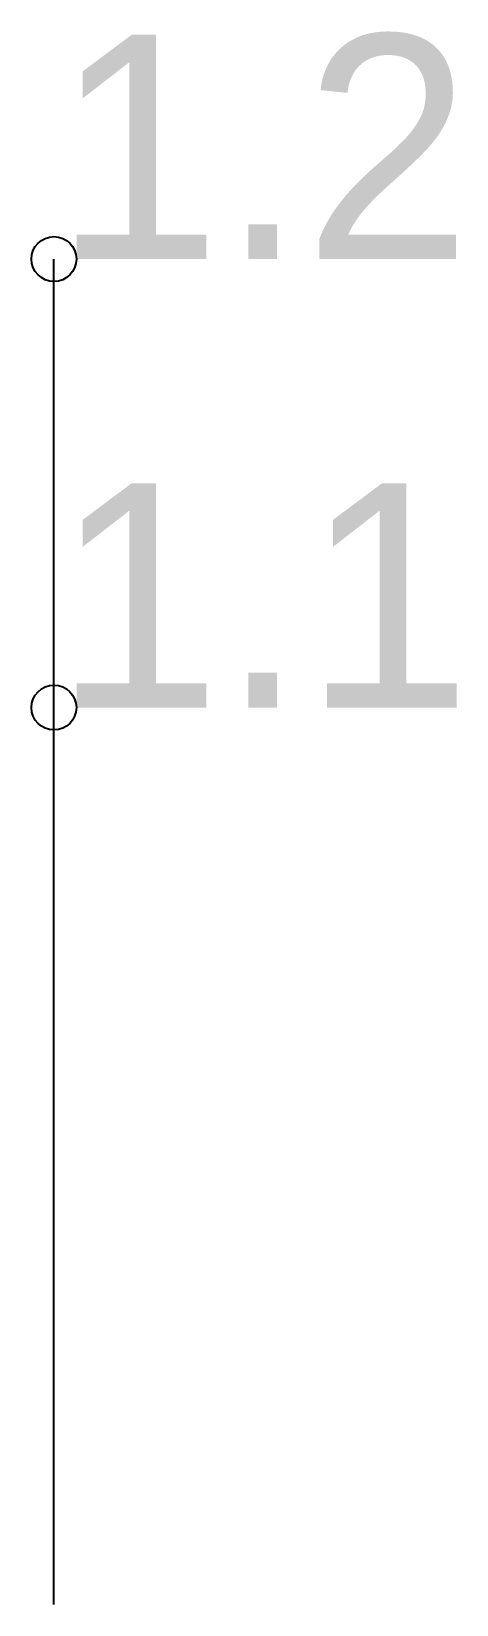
# Model space of a CAD drawing. Header units: millimetres. Extents: x -0.1 to 1.79, y 0 to 7.01.
import ezdxf

# ---------------------------------------------------------------- set-up
doc = ezdxf.new("R2010")
doc.units = ezdxf.units.MM

msp = doc.modelspace()

# ---------------------------------------------------------------- linework, layer by layer
at = {"layer": 'Shots', "color": 1}
msp.add_line((0, 4), (0, 6), dxfattribs=at)
at = {"layer": 'Shots', "color": 30}
msp.add_line((0, 0), (0, 4), dxfattribs=at)
at = {"layer": 'Shots', "color": 1}
msp.add_circle((0, 6), 0.1, dxfattribs=at)
at = {"layer": 'Shots', "color": 30}
msp.add_circle((0, 4), 0.1, dxfattribs=at)

# ---------------------------------------------------------------- texts
at = {"layer": 'Label'}
for s, p in [('1.2', (0, 6)), ('1.1', (0, 4))]:
    msp.add_text(s, height=1, dxfattribs=at).set_placement(p)

doc.saveas('drawing.dxf')
